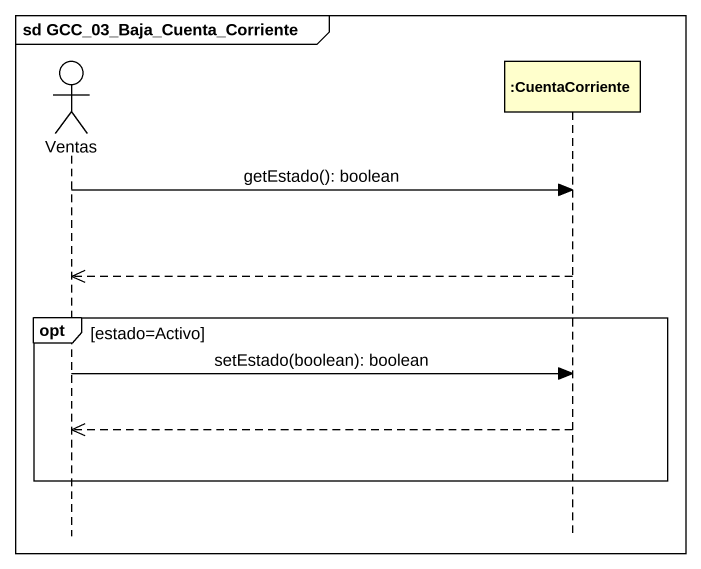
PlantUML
@startuml
mainframe sd GCC_03_Baja_Cuenta_Corriente
hide footbox
actor Ventas
participant ":CuentaCorriente" as CuentaCorriente

Ventas -> CuentaCorriente : getEstado(): boolean
CuentaCorriente -->> Ventas
opt estado=Activo
  Ventas -> CuentaCorriente : setEstado(boolean): boolean
  CuentaCorriente -->> Ventas
end
@enduml
